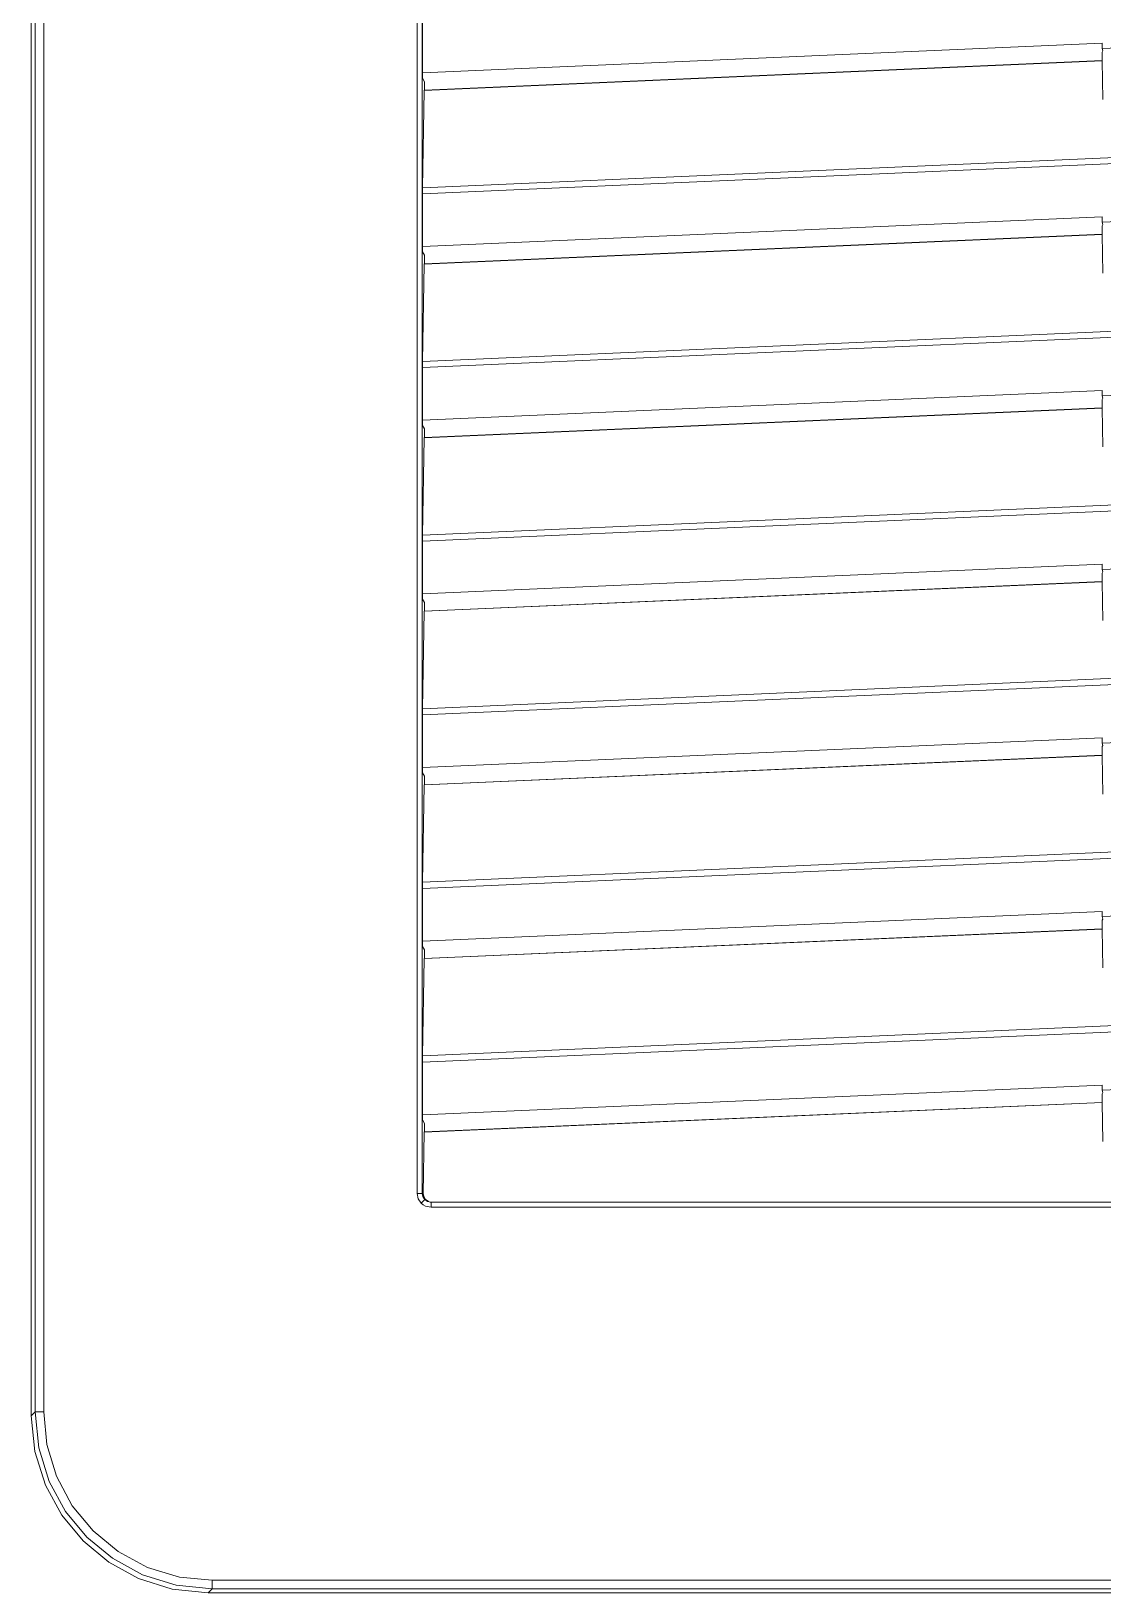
# Model space of a CAD drawing. Header units: millimetres. Extents: x -6000 to 26000, y -6000 to 26000.
# Drawn here: x 102.76 to 111.35, y -3554.98 to -3542.47 of the extents above; entities that cross this region are included whole.
import ezdxf

# ---------------------------------------------------------------- set-up
doc = ezdxf.new("R2010")
doc.units = ezdxf.units.MM
doc.header["$MEASUREMENT"] = 0
doc.layers.add('Чертеж и Рисунок_Ном._пера__7', color=7, linetype='Continuous', lineweight=15)

msp = doc.modelspace()

# ---------------------------------------------------------------- linework, layer by layer
at = {"layer": 'Чертеж и Рисунок_Ном._пера__7', "color": 7, "linetype": 'Continuous', "lineweight": 15}
for p, q in [((102.76, -3553.56), (102.76, -3527.881)), ((102.791, -3527.912), (102.791, -3553.529)), ((102.861, -3527.912), (102.861, -3553.529)), ((105.853, -3551.779), (105.853, -3529.662)), ((105.894, -3551.779), (105.894, -3529.662)), ((105.896, -3542.381), (105.896, -3542.803)), ((105.896, -3542.803), (111.342, -3542.565)), ((111.342, -3542.565), (111.342, -3542.607)), ((111.342, -3542.607), (111.533, -3542.599)), ((111.342, -3542.607), (111.347, -3542.626)), ((105.91, -3542.943), (111.343, -3542.706)), ((111.342, -3542.704), (105.911, -3542.941)), ((111.342, -3542.636), (111.347, -3542.626)), ((111.342, -3542.704), (111.342, -3542.636)), ((111.343, -3542.706), (111.342, -3542.704)), ((111.343, -3542.706), (111.349, -3543.017)), ((105.896, -3542.803), (105.896, -3542.846)), ((105.896, -3542.846), (105.911, -3542.874)), ((105.91, -3542.943), (105.896, -3543.723)), ((105.911, -3542.941), (105.91, -3542.943)), ((105.911, -3542.874), (105.911, -3542.941)), ((111.511, -3543.477), (105.896, -3543.723)), ((111.512, -3543.527), (105.896, -3543.772)), ((105.896, -3543.772), (105.896, -3544.194)), ((105.896, -3544.194), (111.342, -3543.956)), ((111.342, -3543.956), (111.342, -3543.998)), ((105.91, -3544.334), (111.343, -3544.097)), ((111.342, -3544.095), (105.911, -3544.332)), ((111.342, -3543.998), (111.533, -3543.99)), ((111.342, -3543.998), (111.347, -3544.017)), ((111.342, -3544.027), (111.347, -3544.017)), ((111.342, -3544.095), (111.342, -3544.027)), ((111.343, -3544.097), (111.342, -3544.095)), ((111.343, -3544.097), (111.349, -3544.408)), ((105.896, -3544.194), (105.896, -3544.236)), ((105.896, -3544.236), (105.911, -3544.264)), ((105.91, -3544.334), (105.896, -3545.114)), ((105.911, -3544.332), (105.91, -3544.334)), ((105.911, -3544.264), (105.911, -3544.332)), ((111.511, -3544.868), (105.896, -3545.114)), ((111.512, -3544.918), (105.896, -3545.163)), ((105.896, -3545.163), (105.896, -3545.585)), ((105.896, -3545.585), (111.342, -3545.347)), ((111.342, -3545.347), (111.342, -3545.389)), ((111.342, -3545.486), (105.911, -3545.723)), ((111.342, -3545.389), (111.533, -3545.381)), ((111.342, -3545.389), (111.347, -3545.408)), ((111.342, -3545.418), (111.347, -3545.408)), ((111.342, -3545.486), (111.342, -3545.418)), ((111.343, -3545.488), (111.342, -3545.486)), ((105.896, -3545.585), (105.896, -3545.627)), ((105.91, -3545.725), (111.343, -3545.488)), ((111.343, -3545.488), (111.349, -3545.799)), ((105.896, -3545.627), (105.911, -3545.655)), ((105.91, -3545.725), (105.896, -3546.505)), ((105.911, -3545.723), (105.91, -3545.725)), ((105.911, -3545.655), (105.911, -3545.723)), ((111.511, -3546.259), (105.896, -3546.505)), ((111.512, -3546.309), (105.896, -3546.554)), ((105.896, -3546.554), (105.896, -3546.976)), ((105.896, -3546.976), (111.342, -3546.738)), ((111.342, -3546.738), (111.342, -3546.78)), ((111.342, -3546.78), (111.533, -3546.772)), ((111.342, -3546.78), (111.347, -3546.799)), ((111.342, -3546.809), (111.347, -3546.799)), ((111.342, -3546.877), (111.342, -3546.809)), ((105.896, -3546.976), (105.896, -3547.018)), ((105.91, -3547.116), (111.343, -3546.879)), ((111.342, -3546.877), (105.911, -3547.114)), ((111.343, -3546.879), (111.342, -3546.877)), ((111.343, -3546.879), (111.349, -3547.19)), ((105.896, -3547.018), (105.911, -3547.046)), ((105.911, -3547.046), (105.911, -3547.114)), ((105.91, -3547.116), (105.896, -3547.896)), ((105.911, -3547.114), (105.91, -3547.116)), ((111.511, -3547.65), (105.896, -3547.896)), ((111.512, -3547.7), (105.896, -3547.945)), ((105.896, -3547.945), (105.896, -3548.367)), ((105.896, -3548.367), (111.342, -3548.129)), ((111.342, -3548.129), (111.342, -3548.171)), ((111.342, -3548.171), (111.533, -3548.163)), ((111.342, -3548.171), (111.347, -3548.19)), ((111.342, -3548.2), (111.347, -3548.19)), ((111.342, -3548.268), (111.342, -3548.2)), ((105.91, -3548.507), (111.343, -3548.27)), ((111.342, -3548.268), (105.911, -3548.505)), ((111.343, -3548.27), (111.342, -3548.268)), ((111.343, -3548.27), (111.349, -3548.581)), ((105.896, -3548.367), (105.896, -3548.409)), ((105.896, -3548.409), (105.911, -3548.437)), ((105.911, -3548.437), (105.911, -3548.505)), ((105.91, -3548.507), (105.896, -3549.287)), ((105.911, -3548.505), (105.91, -3548.507)), ((111.511, -3549.041), (105.896, -3549.287)), ((111.512, -3549.091), (105.896, -3549.336)), ((105.896, -3549.336), (105.896, -3549.758)), ((105.896, -3549.758), (111.342, -3549.52)), ((111.342, -3549.52), (111.342, -3549.562)), ((111.342, -3549.562), (111.533, -3549.554)), ((111.342, -3549.562), (111.347, -3549.581)), ((111.342, -3549.591), (111.347, -3549.581)), ((111.342, -3549.659), (111.342, -3549.591)), ((105.91, -3549.898), (111.343, -3549.661)), ((111.342, -3549.659), (105.911, -3549.896)), ((111.343, -3549.661), (111.342, -3549.659)), ((111.343, -3549.661), (111.349, -3549.972)), ((105.896, -3549.758), (105.896, -3549.8)), ((105.896, -3549.8), (105.911, -3549.828)), ((105.911, -3549.828), (105.911, -3549.896)), ((105.91, -3549.898), (105.896, -3550.678)), ((105.911, -3549.896), (105.91, -3549.898)), ((111.511, -3550.432), (105.896, -3550.678)), ((105.896, -3550.727), (111.512, -3550.482)), ((105.896, -3550.727), (105.896, -3551.149)), ((111.342, -3550.911), (105.896, -3551.149)), ((111.342, -3550.911), (111.342, -3550.953)), ((111.342, -3550.953), (111.533, -3550.945)), ((111.342, -3550.953), (111.347, -3550.972)), ((111.342, -3550.982), (111.347, -3550.972)), ((111.342, -3551.05), (111.342, -3550.982)), ((105.91, -3551.289), (111.343, -3551.052)), ((111.342, -3551.05), (105.911, -3551.287)), ((111.343, -3551.052), (111.342, -3551.05)), ((111.343, -3551.052), (111.349, -3551.363)), ((105.896, -3551.149), (105.896, -3551.191)), ((105.896, -3551.191), (105.911, -3551.219)), ((105.911, -3551.219), (105.911, -3551.287)), ((105.91, -3551.289), (105.901, -3551.779)), ((105.911, -3551.287), (105.91, -3551.289)), ((105.894, -3551.779), (105.853, -3551.779)), ((105.901, -3551.779), (105.894, -3551.779)), ((105.964, -3551.89), (105.964, -3551.849)), ((105.964, -3551.849), (115.459, -3551.849)), ((115.459, -3551.89), (105.964, -3551.89)), ((102.791, -3553.529), (102.76, -3553.56)), ((102.791, -3553.529), (102.861, -3553.529)), ((104.209, -3554.947), (104.178, -3554.978)), ((104.178, -3554.978), (129.857, -3554.978)), ((104.209, -3554.878), (114.815, -3554.878)), ((104.209, -3554.878), (104.209, -3554.947)), ((104.209, -3554.947), (114.815, -3554.947))]:
    msp.add_line(p, q, dxfattribs=at)
at = {"layer": 'Чертеж и Рисунок_Ном._пера__7', "color": 7, "linetype": 'Continuous', "lineweight": 15, "flags": 128}
for points in [[(105.896, -3543.723), (105.896, -3543.733), (105.896, -3543.745), (105.896, -3543.758), (105.896, -3543.772)], [(105.896, -3545.114), (105.896, -3545.124), (105.896, -3545.136), (105.896, -3545.149), (105.896, -3545.163)], [(105.896, -3546.505), (105.896, -3546.515), (105.896, -3546.527), (105.896, -3546.54), (105.896, -3546.554)], [(105.896, -3547.896), (105.896, -3547.906), (105.896, -3547.918), (105.896, -3547.931), (105.896, -3547.945)], [(105.896, -3549.287), (105.896, -3549.297), (105.896, -3549.309), (105.896, -3549.322), (105.896, -3549.336)], [(105.896, -3550.678), (105.896, -3550.688), (105.896, -3550.7), (105.896, -3550.713), (105.896, -3550.727)], [(105.885, -3551.858), (105.861, -3551.822), (105.853, -3551.779)], [(105.885, -3551.858), (105.896, -3551.847), (105.906, -3551.837), (105.914, -3551.828)], [(105.964, -3551.89), (105.921, -3551.882), (105.902, -3551.872), (105.885, -3551.858)], [(105.914, -3551.828), (105.906, -3551.817), (105.899, -3551.805), (105.894, -3551.779)], [(105.97, -3551.849), (105.957, -3551.848), (105.944, -3551.844), (105.932, -3551.837), (105.921, -3551.828), (105.906, -3551.805), (105.901, -3551.779)], [(105.964, -3551.849), (105.95, -3551.847), (105.937, -3551.843), (105.925, -3551.837), (105.914, -3551.828)], [(102.76, -3553.56), (102.789, -3553.848), (102.874, -3554.117), (103.005, -3554.358), (103.175, -3554.563), (103.381, -3554.733), (103.621, -3554.865), (103.89, -3554.949), (104.178, -3554.978)], [(104.209, -3554.947), (103.921, -3554.918), (103.652, -3554.834), (103.412, -3554.702), (103.206, -3554.532), (103.036, -3554.327), (102.905, -3554.086), (102.821, -3553.817), (102.791, -3553.529)], [(102.861, -3553.529), (102.886, -3553.79), (102.963, -3554.045), (103.089, -3554.281), (103.256, -3554.483), (103.458, -3554.649), (103.693, -3554.775), (103.949, -3554.853), (104.209, -3554.878)]]:
    msp.add_lwpolyline(points, dxfattribs=at)

doc.saveas('drawing.dxf')
